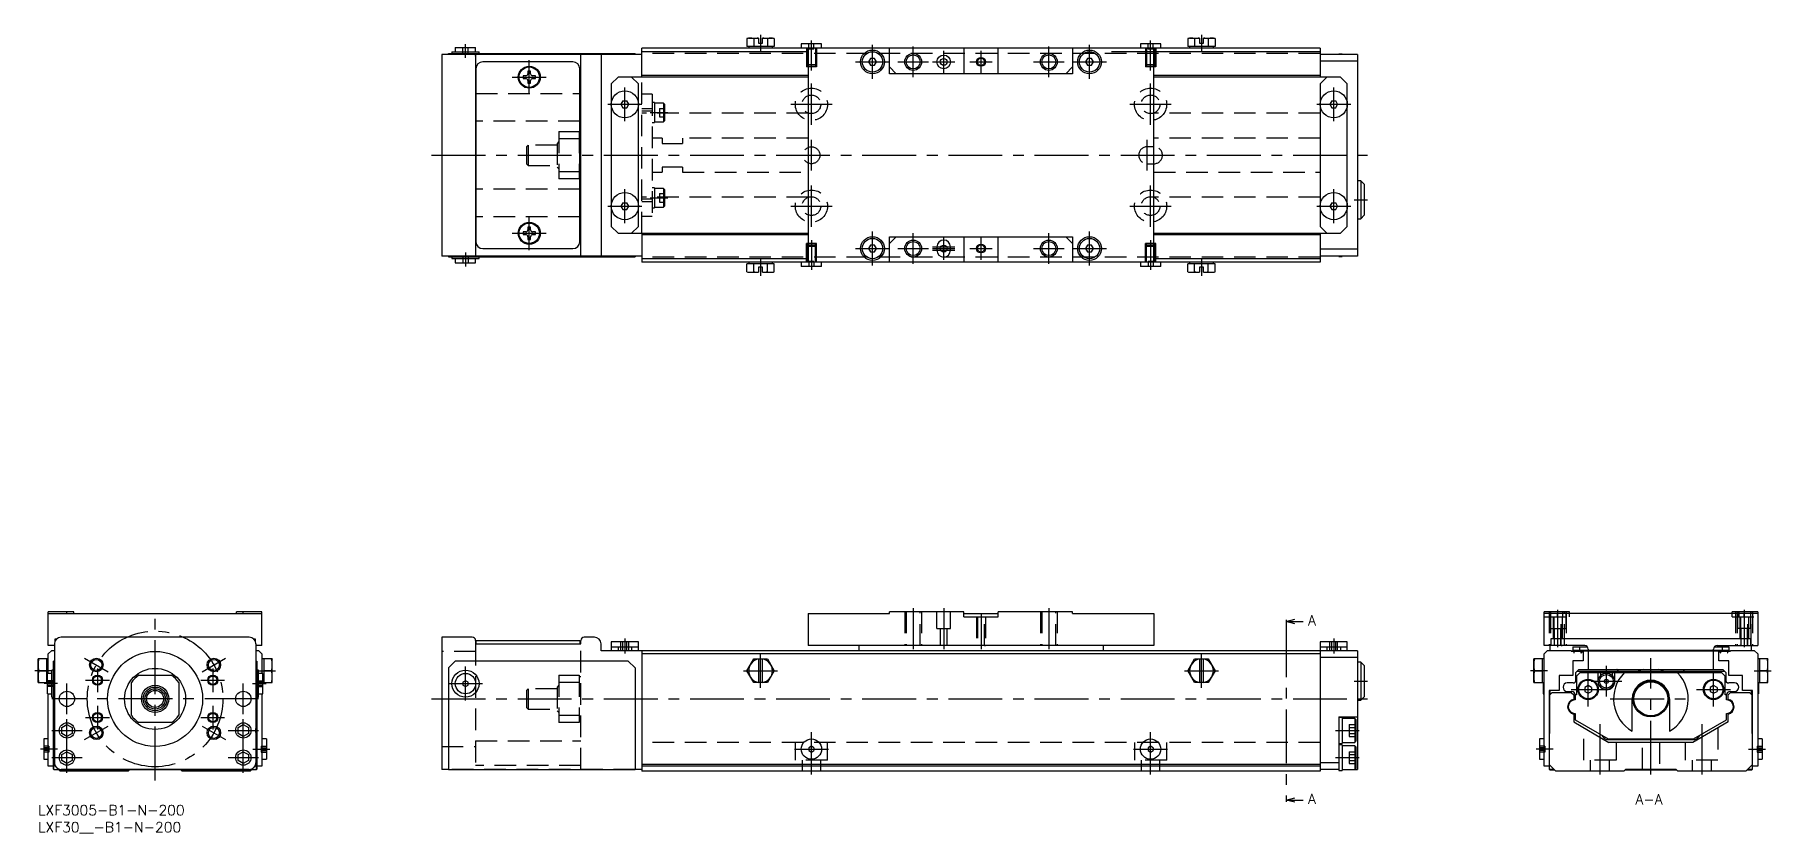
# Model space of a CAD drawing. Extents: x -1 to 511, y -8 to 227.
import ezdxf

# ---------------------------------------------------------------- set-up
doc = ezdxf.new("R2010")
doc.units = 0
doc.header["$LTSCALE"] = 0.5
doc.linetypes.add('CENTER', pattern=[50.8, 31.75, -6.35, 6.35, -6.35])
doc.linetypes.add('DASHED', pattern=[19.05, 12.7, -6.35])
for name, color, linetype in [('MSM_CENTER', 1, 'CENTER'), ('MSM_CONTINUOUS', 7, 'CONTINUOUS'), ('MSM_DASHED', 4, 'DASHED'), ('MSM_NARROW', 5, 'CONTINUOUS'), ('MSM_PART_NUMBER', 7, 'CONTINUOUS')]:
    doc.layers.add(name, color=color, linetype=linetype)
doc.styles.get("Standard").update_dxf_attribs({"font": 'txt.shx', "height": 1, "bigfont": 'bigfont.shx'})

# ---------------------------------------------------------------- blocks, each defined once
blk = doc.blocks.new('*U112')
at = {"layer": 'MSM_PART_NUMBER'}
blk.add_text('LXF3005-B1-N-200', height=3, dxfattribs=at).set_placement((0, -3))
blk = doc.blocks.new('*U113')
at = {"layer": 'MSM_PART_NUMBER'}
blk.add_text('LXF30__-B1-N-200', height=3, dxfattribs=at).set_placement((0, -8))

msp = doc.modelspace()

# ---------------------------------------------------------------- linework, layer by layer
at = {"layer": 'MSM_CENTER'}
for p, q in [((213, 227), (213, 222)), ((228, 216.5), (228, 225.31)), ((328, 216.5), (328, 225.31)), ((343, 227), (343, 222)), ((126, 220.2), (126, 224.25)), ((246, 214), (246, 224)), ((258, 214.5), (258, 223.5)), ((267, 215.7), (267, 222.3)), ((278, 215.7), (278, 222.3)), ((298, 214.5), (298, 223.5)), ((310, 214), (310, 224)), ((144.8, 209.5), (144.8, 219.5)), ((241, 219), (251, 219)), ((253.5, 219), (262.5, 219)), ((263.7, 219), (270.3, 219)), ((274.7, 219), (281.3, 219)), ((293.5, 219), (302.5, 219)), ((305, 219), (315, 219)), ((139.8, 214.5), (149.8, 214.5)), ((173, 201.5), (173, 211.5)), ((228, 200.41), (228, 212.59)), ((328, 200.41), (328, 212.59)), ((382, 201.5), (382, 211.5)), ((168, 206.5), (178, 206.5)), ((221.91, 206.5), (234.09, 206.5)), ((321.91, 206.5), (334.09, 206.5)), ((377, 206.5), (387, 206.5)), ((180.5, 204.06), (185.7, 204.06)), ((228, 187), (228, 196)), ((327, 187), (327, 196)), ((329, 187), (329, 196)), ((116, 191.5), (392, 191.5)), ((173, 171.5), (173, 181.5)), ((228, 170.41), (228, 182.59)), ((328, 170.41), (328, 182.59)), ((382, 171.5), (382, 181.5)), ((168, 176.5), (178, 176.5)), ((180.5, 178.94), (185.7, 178.94)), ((221.91, 176.5), (234.09, 176.5)), ((321.91, 176.5), (334.09, 176.5)), ((377, 176.5), (387, 176.5)), ((388, 178.4), (392, 178.4)), ((144.8, 163.5), (144.8, 173.5)), ((246, 159), (246, 169)), ((310, 159), (310, 169)), ((139.8, 168.5), (149.8, 168.5)), ((228, 166.5), (228, 157.69)), ((241, 164), (251, 164)), ((253.5, 164), (262.5, 164)), ((258, 159.5), (258, 168.5)), ((263.7, 164.5), (270.3, 164.5)), ((263.7, 164), (270.3, 164)), ((267, 160.7), (267, 167.3)), ((274.7, 164), (281.3, 164)), ((278, 160.7), (278, 167.3)), ((293.5, 164), (302.5, 164)), ((298, 159.5), (298, 168.5)), ((305, 164), (315, 164)), ((328, 166.5), (328, 157.69)), ((126, 162.8), (126, 158.75)), ((213, 161), (213, 156.01)), ((263.7, 163.5), (270.3, 163.5)), ((343, 161), (343, 156.01)), ((258, 58), (258, 46)), ((267, 58), (267, 46)), ((278, 56.5), (278, 46)), ((298, 58), (298, 46)), ((448, 57.5), (448, 46.5)), ((503, 57.5), (503, 46.5)), ((34.5, 7.3), (34.5, 55.3)), ((368, 53.6), (368, 2)), ((173, 49.1), (173, 44.7)), ((382, 49.1), (382, 44.7)), ((13.72, 43.3), (20.64, 39.3)), ((48.36, 39.3), (55.28, 43.3)), ((213, 34.6), (213, 44.6)), ((343, 34.6), (343, 44.6)), ((462.4, 32), (462.4, 41)), ((475.5, 9), (475.5, 43.3)), ((4, 39.6), (-1, 39.6)), ((14, 36.8), (21, 36.8)), ((17.5, 40.3), (17.5, 33.3)), ((48, 36.8), (55, 36.8)), ((51.5, 40.3), (51.5, 33.3)), ((65, 39.6), (70, 39.6)), ((126, 30.8), (126, 40.8)), ((208, 39.6), (218, 39.6)), ((338, 39.6), (348, 39.6)), ((388, 36.5), (392, 36.5)), ((445, 39.6), (440, 39.6)), ((457, 29.1), (457, 39.1)), ((457.9, 36.5), (466.9, 36.5)), ((494, 29.1), (494, 39.1)), ((506, 39.6), (511, 39.6)), ((5.75, 35.8), (1.75, 35.8)), ((65, 31.3), (4, 31.3)), ((8.5, 26.8), (8.5, 35.8)), ((60.5, 26.8), (60.5, 35.8)), ((63.25, 35.8), (67.25, 35.8)), ((116, 31.3), (392, 31.3)), ((121, 35.8), (131, 35.8)), ((452, 34.1), (462, 34.1)), ((463.5, 31.3), (487.5, 31.3)), ((489, 34.1), (499, 34.1)), ((8.5, 9.5), (8.5, 26.5)), ((14, 25.8), (21, 25.8)), ((17.5, 29.3), (17.5, 22.3)), ((48, 25.8), (55, 25.8)), ((51.5, 29.3), (51.5, 22.3)), ((60.5, 9.5), (60.5, 26.5)), ((4, 22), (13, 22)), ((13.72, 19.3), (20.64, 23.3)), ((48.36, 23.3), (55.28, 19.3)), ((56, 22), (65, 22)), ((228, 9), (228, 21.5)), ((328, 9), (328, 21.5)), ((382.5, 22), (389.5, 22)), ((460.5, 23.86), (460.5, 9)), ((490.5, 23.86), (490.5, 9)), ((5.7, 16.5), (0.7, 16.5)), ((63.3, 16.5), (68.3, 16.5)), ((223, 16.5), (233, 16.5)), ((323, 16.5), (333, 16.5)), ((446.7, 16.5), (441.7, 16.5)), ((504.3, 16.5), (509.3, 16.5)), ((4, 14), (13, 14)), ((56, 14), (65, 14)), ((382.5, 14), (389.5, 14))]:
    msp.add_line(p, q, dxfattribs=at)
msp.add_circle((34.5, 31.3), 20, dxfattribs=at)
at = {"layer": 'MSM_CONTINUOUS'}
for p, q in [((209.5, 226), (208.96, 225.85)), ((208.96, 225.85), (208.96, 223.5)), ((209.5, 226), (212.4, 226)), ((210.98, 225.85), (210.98, 223.5)), ((212.4, 226), (212.4, 224.5)), ((213.6, 224.5), (213.6, 226)), ((213.6, 226), (216.5, 226)), ((215.02, 225.85), (215.02, 223.5)), ((217.04, 225.85), (216.5, 226)), ((217.04, 225.85), (217.04, 223.5)), ((339.5, 226), (338.96, 225.85)), ((338.96, 225.85), (338.96, 223.5)), ((339.5, 226), (342.4, 226)), ((340.98, 225.85), (340.98, 223.5)), ((342.4, 226), (342.4, 224.5)), ((343.6, 224.5), (343.6, 226)), ((343.6, 226), (346.5, 226)), ((345.02, 225.85), (345.02, 223.5)), ((347.04, 225.85), (346.5, 226)), ((347.04, 225.85), (347.04, 223.5)), ((178, 221.2), (119, 221.2)), ((119, 221.2), (119, 161.8)), ((121, 221.2), (121, 221.45)), ((121, 221.45), (176, 221.45)), ((121, 221.35), (176, 221.35)), ((122, 221.95), (130, 221.95)), ((122, 221.95), (122, 221.45)), ((123, 223.25), (129, 223.25)), ((123, 223.25), (123, 221.95)), ((123, 221.35), (123, 221.45)), ((124.4, 221.35), (124.4, 221.2)), ((127.6, 221.2), (127.6, 221.35)), ((129, 221.95), (129, 223.25)), ((129, 221.2), (129, 161.8)), ((130, 221.45), (130, 221.95)), ((160, 161.8), (160, 221.2)), ((166, 221.25), (166, 161.75)), ((174, 221.35), (174, 221.45)), ((176, 221.2), (176, 221.45)), ((378, 223), (178, 223)), ((178, 214.5), (178, 223)), ((227, 222), (178, 222)), ((217.04, 223.5), (208.96, 223.5)), ((209.5, 223.5), (209.5, 223)), ((212.4, 224.5), (213.6, 224.5)), ((216.5, 223), (216.5, 223.5)), ((225, 224.3), (225, 223)), ((231, 224.3), (225, 224.3)), ((227, 223), (227, 160)), ((231, 223), (231, 224.3)), ((251, 215.5), (251, 223)), ((272.9, 223), (272.9, 215.5)), ((283.1, 215.5), (283.1, 223)), ((305, 223), (305, 215.5)), ((378, 222), (316.5, 222)), ((325, 224.3), (325, 223)), ((331, 224.3), (325, 224.3)), ((329, 160), (329, 223)), ((331, 223), (331, 224.3)), ((347.04, 223.5), (338.96, 223.5)), ((339.5, 223.5), (339.5, 223)), ((342.4, 224.5), (343.6, 224.5)), ((346.5, 223), (346.5, 223.5)), ((378, 223), (378, 214.5)), ((389, 221.2), (378, 221.2)), ((384.5, 221.3), (383.5, 221.3)), ((383.5, 221.3), (383.5, 221.2)), ((384.5, 221.3), (384.5, 221.2)), ((389, 221.2), (389, 161.8)), ((129.1, 217), (129.1, 166)), ((157.7, 219), (131.1, 219)), ((144.4, 216.3), (144.4, 215.5)), ((145.2, 216.3), (144.4, 216.3)), ((145.2, 215.5), (145.2, 216.3)), ((159.7, 166), (159.7, 217)), ((245.42, 220), (244.85, 219)), ((244.85, 219), (245.42, 218)), ((246.58, 220), (245.42, 220)), ((245.42, 218), (246.58, 218)), ((247.15, 219), (246.58, 220)), ((246.58, 218), (247.15, 219)), ((253, 215.5), (251, 217.5)), ((305, 215.5), (251, 215.5)), ((305, 217.5), (303, 215.5)), ((309.42, 220), (308.85, 219)), ((308.85, 219), (309.42, 218)), ((310.58, 220), (309.42, 220)), ((309.42, 218), (310.58, 218)), ((311.15, 219), (310.58, 220)), ((310.58, 218), (311.15, 219)), ((389, 219.2), (378, 219.2)), ((143, 214.9), (143, 214.1)), ((143.8, 214.9), (143, 214.9)), ((143, 214.1), (143.8, 214.1)), ((144.4, 213.5), (144.4, 212.7)), ((144.4, 212.7), (145.2, 212.7)), ((145.2, 212.7), (145.2, 213.5)), ((146.6, 214.9), (145.8, 214.9)), ((145.8, 214.1), (146.6, 214.1)), ((146.6, 214.1), (146.6, 214.9)), ((171, 214.5), (169, 212.5)), ((169, 212.5), (169, 170.5)), ((227, 214.5), (171, 214.5)), ((177, 212.5), (175, 214.5)), ((177, 170.5), (177, 212.5)), ((227, 215), (178, 215)), ((378, 215), (329, 215)), ((384, 214.5), (329, 214.5)), ((380, 214.5), (378, 212.5)), ((378, 212.5), (378, 170.5)), ((386, 212.5), (384, 214.5)), ((386, 170.5), (386, 212.5)), ((129, 209.7), (129.1, 209.7)), ((129, 209.7), (129.1, 209.7)), ((159.7, 209.7), (160, 209.7)), ((159.7, 209.7), (160, 209.7)), ((172.42, 207.5), (171.85, 206.5)), ((171.85, 206.5), (172.42, 205.5)), ((172.42, 207.5), (173.58, 207.5)), ((172.42, 205.5), (173.58, 205.5)), ((174.15, 206.5), (173.58, 207.5)), ((173.58, 205.5), (174.15, 206.5)), ((381.42, 207.5), (380.85, 206.5)), ((380.85, 206.5), (381.42, 205.5)), ((381.42, 207.5), (382.58, 207.5)), ((381.42, 205.5), (382.58, 205.5)), ((383.15, 206.5), (382.58, 207.5)), ((382.58, 205.5), (383.15, 206.5)), ((129.1, 201.5), (129, 201.5)), ((160, 201.5), (159.7, 201.5)), ((160, 198), (159.7, 198)), ((159.7, 185), (160, 185)), ((129.1, 181.5), (129, 181.5)), ((160, 181.5), (159.7, 181.5)), ((390, 184), (389, 184)), ((390, 184), (390, 172.8)), ((391, 183), (390, 184)), ((391, 183), (391, 173.8)), ((172.42, 177.5), (171.85, 176.5)), ((171.85, 176.5), (172.42, 175.5)), ((172.42, 177.5), (173.58, 177.5)), ((172.42, 175.5), (173.58, 175.5)), ((174.15, 176.5), (173.58, 177.5)), ((173.58, 175.5), (174.15, 176.5)), ((381.42, 177.5), (380.85, 176.5)), ((380.85, 176.5), (381.42, 175.5)), ((381.42, 177.5), (382.58, 177.5)), ((381.42, 175.5), (382.58, 175.5)), ((383.15, 176.5), (382.58, 177.5)), ((382.58, 175.5), (383.15, 176.5)), ((129.1, 173.3), (129, 173.3)), ((129.1, 173.3), (129, 173.3)), ((144.4, 170.3), (144.4, 169.5)), ((145.2, 170.3), (144.4, 170.3)), ((145.2, 169.5), (145.2, 170.3)), ((160, 173.3), (159.7, 173.3)), ((160, 173.3), (159.7, 173.3)), ((169, 170.5), (171, 168.5)), ((175, 168.5), (177, 170.5)), ((378, 170.5), (380, 168.5)), ((384, 168.5), (386, 170.5)), ((389, 172.8), (390, 172.8)), ((390, 172.8), (391, 173.8)), ((131.1, 164), (157.7, 164)), ((143, 168.9), (143, 168.1)), ((143.8, 168.9), (143, 168.9)), ((143, 168.1), (143.8, 168.1)), ((144.4, 167.5), (144.4, 166.7)), ((144.4, 166.7), (145.2, 166.7)), ((145.2, 166.7), (145.2, 167.5)), ((146.6, 168.9), (145.8, 168.9)), ((145.8, 168.1), (146.6, 168.1)), ((146.6, 168.1), (146.6, 168.9)), ((171, 168.5), (227, 168.5)), ((178, 168.5), (178, 160)), ((227, 168), (178, 168)), ((245.42, 165), (244.85, 164)), ((244.85, 164), (245.42, 163)), ((246.58, 165), (245.42, 165)), ((247.15, 164), (246.58, 165)), ((246.58, 163), (247.15, 164)), ((251, 165.5), (253, 167.5)), ((251, 167.5), (305, 167.5)), ((251, 160), (251, 167.5)), ((265, 164.5), (265, 163.5)), ((269, 163.5), (269, 164.5)), ((272.9, 167.5), (272.9, 160)), ((283.1, 160), (283.1, 167.5)), ((303, 167.5), (305, 165.5)), ((305, 167.5), (305, 160)), ((309.42, 165), (308.85, 164)), ((308.85, 164), (309.42, 163)), ((310.58, 165), (309.42, 165)), ((311.15, 164), (310.58, 165)), ((310.58, 163), (311.15, 164)), ((329, 168.5), (384, 168.5)), ((378, 168), (329, 168)), ((378, 168.5), (378, 160)), ((178, 161.8), (119, 161.8)), ((121, 161.8), (121, 161.55)), ((121, 161.65), (176, 161.65)), ((121, 161.55), (176, 161.55)), ((122, 161.55), (122, 161.05)), ((122, 161.05), (130, 161.05)), ((123, 161.65), (123, 161.55)), ((123, 161.05), (123, 159.75)), ((123, 159.75), (129, 159.75)), ((124.4, 161.8), (124.4, 161.65)), ((127.6, 161.65), (127.6, 161.8)), ((129, 159.75), (129, 161.05)), ((130, 161.05), (130, 161.55)), ((174, 161.65), (174, 161.55)), ((176, 161.8), (176, 161.55)), ((227, 161), (178, 161)), ((378, 160), (178, 160)), ((217.04, 159.5), (208.96, 159.5)), ((208.96, 157.15), (208.96, 159.5)), ((209.5, 160), (209.5, 159.5)), ((210.98, 157.15), (210.98, 159.5)), ((215.02, 157.15), (215.02, 159.5)), ((216.5, 159.5), (216.5, 160)), ((217.04, 157.15), (217.04, 159.5)), ((225, 160), (225, 158.7)), ((231, 158.7), (231, 160)), ((245.42, 163), (246.58, 163)), ((309.42, 163), (310.58, 163)), ((325, 160), (325, 158.7)), ((378, 161), (329, 161)), ((331, 158.7), (331, 160)), ((347.04, 159.5), (338.96, 159.5)), ((338.96, 157.15), (338.96, 159.5)), ((339.5, 160), (339.5, 159.5)), ((340.98, 157.15), (340.98, 159.5)), ((345.02, 157.15), (345.02, 159.5)), ((346.5, 159.5), (346.5, 160)), ((347.04, 157.15), (347.04, 159.5)), ((389, 163.8), (378, 163.8)), ((389, 161.8), (378, 161.8)), ((383.5, 161.8), (383.5, 161.7)), ((383.5, 161.7), (384.5, 161.7)), ((384.5, 161.8), (384.5, 161.7)), ((208.96, 157.15), (209.5, 157)), ((209.5, 157), (212.4, 157)), ((212.4, 158.5), (212.4, 157)), ((213.6, 158.5), (212.4, 158.5)), ((213.6, 157), (213.6, 158.5)), ((213.6, 157), (216.5, 157)), ((216.5, 157), (217.04, 157.15)), ((231, 158.7), (225, 158.7)), ((331, 158.7), (325, 158.7)), ((338.96, 157.15), (339.5, 157)), ((339.5, 157), (342.4, 157)), ((342.4, 158.5), (342.4, 157)), ((343.6, 158.5), (342.4, 158.5)), ((343.6, 157), (343.6, 158.5)), ((343.6, 157), (346.5, 157)), ((346.5, 157), (347.04, 157.15)), ((3, 47), (3, 57)), ((10.5, 57), (3, 57)), ((3, 56.5), (66, 56.5)), ((8.5, 56.5), (8.5, 57)), ((10.5, 56.5), (10.5, 57)), ((66, 57), (58.5, 57)), ((58.5, 56.5), (58.5, 57)), ((60.5, 56.5), (60.5, 57)), ((66, 47), (66, 57)), ((227, 56.5), (227, 47)), ((227, 56.5), (251, 56.5)), ((251, 56.5), (251, 57)), ((272.9, 57), (251, 57)), ((272.9, 55.5), (272.9, 57)), ((272.9, 56.5), (283.1, 56.5)), ((305, 57), (283.1, 57)), ((283.1, 55.5), (283.1, 57)), ((305, 56.5), (305, 57)), ((305, 56.5), (329, 56.5)), ((329, 56.5), (329, 47)), ((451.5, 57), (444, 57)), ((444, 47), (444, 57)), ((507, 56.5), (444, 56.5)), ((449.5, 56.5), (449.5, 57)), ((451.5, 56.5), (451.5, 57)), ((507, 57), (499.5, 57)), ((499.5, 56.5), (499.5, 57)), ((501.5, 56.5), (501.5, 57)), ((507, 57), (507, 47)), ((272.9, 55.5), (283.1, 55.5)), ((368, 54.1), (370.5, 54.77)), ((368, 54.6), (368, 53.6)), ((368, 54.1), (373, 54.1)), ((370.5, 53.43), (368, 54.1)), ((4.8, 47), (3, 47)), ((4.8, 47.5), (4.8, 12.5)), ((5, 49), (5.48, 49)), ((5, 48.37), (5, 49)), ((62.2, 49.5), (6.8, 49.5)), ((63.52, 49), (64, 49)), ((64, 49), (64, 48.37)), ((64.2, 47.5), (64.2, 12.5)), ((66, 47), (64.2, 47)), ((128, 49.5), (119, 49.5)), ((119, 49.5), (119, 10.5)), ((129, 48.5), (129, 47.5)), ((129, 47.5), (160, 47.5)), ((129.1, 48.5), (129.1, 47.5)), ((129.1, 48.5), (159.7, 48.5)), ((159.7, 48.5), (159.7, 47.5)), ((160, 47.5), (160, 48.5)), ((164, 49.5), (161, 49.5)), ((166, 45.5), (166, 47.5)), ((169, 48.1), (169, 45.5)), ((177, 48.1), (169, 48.1)), ((169, 46.6), (177, 46.6)), ((171, 46.6), (171, 45.5)), ((175, 46.6), (175, 45.6)), ((177, 45.6), (177, 48.1)), ((329, 47), (227, 47)), ((242, 47), (242, 45.6)), ((314, 47), (314, 45.6)), ((386, 48.1), (378, 48.1)), ((378, 48.1), (378, 10)), ((378, 46.6), (386, 46.6)), ((380, 46.6), (380, 45.6)), ((384, 46.6), (384, 45.5)), ((386, 45.5), (386, 48.1)), ((456, 47), (444, 47)), ((445.8, 45.6), (445.8, 47)), ((505, 49), (446, 49)), ((446, 49), (446, 47)), ((452.5, 46.6), (456.8, 46.6)), ((452.5, 46.6), (452.5, 45.5)), ((454.5, 46.6), (454.5, 45.6)), ((456.5, 46.87), (456.5, 46.6)), ((494.2, 46.6), (498.5, 46.6)), ((494.5, 46.6), (494.5, 46.87)), ((495, 47), (507, 47)), ((496.5, 46.6), (496.5, 45.6)), ((498.5, 46.6), (498.5, 45.5)), ((505, 47), (505, 49)), ((505.2, 45.6), (505.2, 47)), ((0, 43.05), (0.01, 43.1)), ((0, 36.15), (0, 43.05)), ((3, 43.1), (0.01, 43.1)), ((2.5, 43.1), (2.5, 36.1)), ((3, 44.6), (4, 45.6)), ((3, 38.8), (3, 44.6)), ((4, 45.6), (4.8, 45.6)), ((4.55, 10.6), (4.55, 42.45)), ((4.65, 42.45), (4.55, 42.45)), ((4.65, 10.6), (4.65, 42.45)), ((64.2, 45.6), (65, 45.6)), ((64.35, 10.6), (64.35, 42.45)), ((64.35, 42.45), (64.45, 42.45)), ((64.45, 42.45), (64.45, 10.6)), ((65, 45.6), (66, 44.6)), ((66, 44.6), (66, 38.8)), ((68.99, 43.1), (66, 43.1)), ((66.5, 43.1), (66.5, 36.1)), ((68.99, 43.1), (69, 43.05)), ((69, 36.15), (69, 43.05)), ((121, 40.45), (123, 42.45)), ((174, 42.45), (123, 42.45)), ((178, 45.5), (166, 45.5)), ((169, 45.6), (386, 45.6)), ((174, 42.45), (176, 40.45)), ((178, 45.6), (178, 10)), ((378, 44.6), (178, 44.6)), ((208.96, 39.6), (210.98, 43.1)), ((210.98, 43.1), (215.02, 43.1)), ((212.4, 43.1), (212.4, 36.1)), ((213.6, 36.1), (213.6, 43.1)), ((215.02, 43.1), (217.04, 39.6)), ((338.96, 39.6), (340.98, 43.1)), ((340.98, 43.1), (345.02, 43.1)), ((342.4, 43.1), (342.4, 36.1)), ((343.6, 36.1), (343.6, 43.1)), ((345.02, 43.1), (347.04, 39.6)), ((389, 45.5), (378, 45.5)), ((389, 43.5), (378, 43.5)), ((389, 45.5), (389, 10.5)), ((390, 42.1), (389, 42.1)), ((391, 41.1), (390, 42.1)), ((390, 42.1), (390, 30.9)), ((391, 41.1), (391, 31.9)), ((441, 43.05), (441.01, 43.1)), ((441, 36.15), (441, 43.05)), ((444, 43.1), (441.01, 43.1)), ((443.5, 43.1), (443.5, 36.1)), ((444, 44.6), (445, 45.6)), ((444, 11.5), (444, 44.6)), ((445, 45.6), (452, 45.6)), ((452, 45.6), (452, 45.4)), ((452, 45.5), (499, 45.5)), ((452, 45.4), (452.8, 45.4)), ((498.5, 45.6), (452.5, 45.6)), ((452.5, 42.5), (452.5, 38.2)), ((455.5, 42.5), (452.5, 42.5)), ((452.8, 45.4), (452.8, 44.85)), ((452.8, 44.85), (452.9, 44.85)), ((452.9, 44.85), (452.9, 45.35)), ((452.9, 45.35), (454.9, 45.35)), ((454.9, 45.35), (454.9, 44.85)), ((454.9, 44.85), (455, 44.85)), ((455, 45.2), (455.5, 45.2)), ((455, 44.85), (455, 45.2)), ((455.5, 45.2), (455.5, 42.5)), ((457, 46), (457, 45.6)), ((457, 45.5), (457, 40)), ((494, 45.6), (494, 46)), ((494, 40), (494, 45.5)), ((495.5, 45.2), (496, 45.2)), ((495.5, 42.5), (495.5, 45.2)), ((498.5, 42.5), (495.5, 42.5)), ((496, 45.2), (496, 44.85)), ((496, 44.85), (496.1, 44.85)), ((496.1, 45.35), (498.1, 45.35)), ((496.1, 44.85), (496.1, 45.35)), ((498.1, 45.35), (498.1, 44.85)), ((498.1, 44.85), (498.2, 44.85)), ((498.2, 45.4), (499, 45.4)), ((498.2, 44.85), (498.2, 45.4)), ((498.5, 38.2), (498.5, 42.5)), ((499, 45.6), (506, 45.6)), ((499, 45.4), (499, 45.6)), ((506, 45.6), (507, 44.6)), ((507, 44.6), (507, 11.5)), ((509.99, 43.1), (507, 43.1)), ((507.5, 43.1), (507.5, 36.1)), ((509.99, 43.1), (510, 43.05)), ((510, 36.15), (510, 43.05)), ((0.01, 36.1), (0, 36.15)), ((0.01, 36.1), (2.75, 36.1)), ((0.15, 39.6), (2.5, 39.6)), ((4.05, 38.8), (2.75, 38.8)), ((2.75, 32.8), (2.75, 38.8)), ((4.55, 39.8), (4.05, 39.8)), ((4.05, 31.8), (4.05, 39.8)), ((4.65, 40.45), (4.55, 40.45)), ((4.8, 37.4), (4.65, 37.4)), ((27.5, 26.48), (27.5, 36.12)), ((29.68, 38.3), (39.32, 38.3)), ((41.5, 36.12), (41.5, 26.48)), ((64.35, 37.4), (64.2, 37.4)), ((64.35, 40.45), (64.45, 40.45)), ((64.95, 39.8), (64.45, 39.8)), ((64.95, 31.8), (64.95, 39.8)), ((66.25, 38.8), (64.95, 38.8)), ((66.25, 32.8), (66.25, 38.8)), ((66.25, 36.1), (68.99, 36.1)), ((68.85, 39.6), (66.5, 39.6)), ((69, 36.15), (68.99, 36.1)), ((121, 40.45), (121, 10.4)), ((126, 36.67), (125.25, 36.23)), ((125.25, 36.23), (125.25, 35.37)), ((126.75, 36.23), (126, 36.67)), ((126.75, 35.37), (126.75, 36.23)), ((176, 40.45), (176, 10.4)), ((210.98, 36.1), (208.96, 39.6)), ((215.02, 36.1), (210.98, 36.1)), ((217.04, 39.6), (215.02, 36.1)), ((340.98, 36.1), (338.96, 39.6)), ((345.02, 36.1), (340.98, 36.1)), ((347.04, 39.6), (345.02, 36.1)), ((441.01, 36.1), (441, 36.15)), ((441.01, 36.1), (444, 36.1)), ((441.15, 39.6), (443.5, 39.6)), ((443.75, 36.1), (443.75, 32.8)), ((448.5, 38.2), (448.5, 33.8)), ((452.5, 38.2), (448.5, 38.2)), ((452.55, 36), (450.85, 36)), ((454.25, 40), (453.25, 39)), ((453.25, 39), (453.25, 36.29)), ((454.55, 39), (453.55, 38)), ((453.55, 38), (453.55, 32.5)), ((453.75, 39.5), (497.25, 39.5)), ((454.25, 40), (496.75, 40)), ((496.45, 39), (454.55, 39)), ((459.9, 39), (459.9, 36.5)), ((460.7, 38.19), (460.7, 39)), ((464.1, 39), (464.1, 38.19)), ((464.9, 36.5), (464.9, 39)), ((466, 39.5), (465.5, 40)), ((485.5, 40), (485, 39.5)), ((497.45, 38), (496.45, 39)), ((497.75, 39), (496.75, 40)), ((497.45, 32.5), (497.45, 38)), ((497.75, 36.29), (497.75, 39)), ((500.15, 36), (498.45, 36)), ((502.5, 38.2), (498.5, 38.2)), ((502.5, 33.8), (502.5, 38.2)), ((507, 36.1), (509.99, 36.1)), ((507.25, 36.1), (507.25, 32.8)), ((509.85, 39.6), (507.5, 39.6)), ((510, 36.15), (509.99, 36.1)), ((2.75, 32.8), (4.05, 32.8)), ((3, 11.5), (3, 32.8)), ((4.05, 31.8), (4.55, 31.8)), ((4.5, 31.8), (4.5, 11.5)), ((4.65, 34.2), (4.8, 34.2)), ((4.8, 33.8), (4.65, 33.8)), ((4.7, 32.5), (4.8, 32.6)), ((4.7, 21.2), (4.7, 32.5)), ((64.2, 34.2), (64.35, 34.2)), ((64.35, 33.8), (64.2, 33.8)), ((64.2, 32.6), (64.3, 32.5)), ((64.3, 32.5), (64.3, 21.2)), ((64.45, 31.8), (64.95, 31.8)), ((64.5, 11.5), (64.5, 31.8)), ((64.95, 32.8), (66.25, 32.8)), ((66, 32.8), (66, 11.5)), ((125.25, 35.37), (126, 34.93)), ((126, 34.93), (126.75, 35.37)), ((389, 30.9), (390, 30.9)), ((390, 30.9), (391, 31.9)), ((443.75, 32.8), (444, 32.8)), ((445.5, 33.8), (445.5, 11.5)), ((448.5, 33.8), (445.5, 33.8)), ((445.5, 31.8), (445.55, 31.8)), ((445.55, 33.8), (445.55, 21.05)), ((445.65, 21.15), (445.65, 33.8)), ((445.7, 32.5), (446.4, 33.2)), ((445.7, 21.2), (445.7, 32.5)), ((445.8, 32.6), (445.8, 33.8)), ((446.4, 33.2), (452.05, 33.2)), ((450.85, 33.5), (452.16, 33.5)), ((452.05, 33.2), (452.75, 32.5)), ((452.75, 32.5), (452.75, 31.16)), ((453.55, 32.5), (453.16, 32.5)), ((453.16, 32.5), (453.16, 31)), ((457, 35.25), (456, 34.68)), ((456, 34.68), (456, 33.52)), ((456, 33.52), (457, 32.95)), ((458, 34.68), (457, 35.25)), ((457, 32.95), (458, 33.52)), ((458, 34.68), (458, 33.52)), ((470, 21.77), (470, 31.3)), ((481, 31.3), (481, 21.77)), ((494, 35.25), (493, 34.68)), ((493, 34.68), (493, 33.52)), ((493, 33.52), (494, 32.95)), ((495, 34.68), (494, 35.25)), ((494, 32.95), (495, 33.52)), ((495, 34.68), (495, 33.52)), ((497.84, 32.5), (497.45, 32.5)), ((497.84, 31), (497.84, 32.5)), ((498.25, 32.5), (498.95, 33.2)), ((498.25, 31.16), (498.25, 32.5)), ((498.84, 33.5), (500.15, 33.5)), ((498.95, 33.2), (504.6, 33.2)), ((505.5, 33.8), (502.5, 33.8)), ((504.6, 33.2), (505.3, 32.5)), ((505.2, 32.6), (505.2, 33.8)), ((505.3, 32.5), (505.3, 21.2)), ((505.35, 33.8), (505.35, 21.15)), ((505.45, 21.05), (505.45, 33.8)), ((505.45, 31.8), (505.5, 31.8)), ((505.5, 11.5), (505.5, 33.8)), ((507, 32.8), (507.25, 32.8)), ((383.5, 26), (389, 26)), ((383.5, 26), (383.5, 10.2)), ((384.5, 25.8), (383.5, 25.8)), ((384.5, 25.8), (384.5, 18.2)), ((452.75, 26.84), (452.75, 24.5)), ((453.16, 27), (453.16, 25.16)), ((497.84, 25.16), (497.84, 27)), ((498.25, 24.5), (498.25, 26.84)), ((4.5, 21), (4.55, 21.05)), ((4.65, 21.15), (4.7, 21.2)), ((7, 22.87), (8.5, 23.73)), ((7, 21.13), (7, 22.87)), ((8.5, 20.27), (7, 21.13)), ((8.5, 23.73), (10, 22.87)), ((10, 21.13), (8.5, 20.27)), ((10, 22.87), (10, 21.13)), ((39.32, 24.3), (29.68, 24.3)), ((59, 22.87), (60.5, 23.73)), ((59, 21.13), (59, 22.87)), ((60.5, 20.27), (59, 21.13)), ((60.5, 23.73), (62, 22.87)), ((62, 21.13), (60.5, 20.27)), ((62, 22.87), (62, 21.13)), ((64.3, 21.2), (64.35, 21.15)), ((64.45, 21.05), (64.5, 21)), ((388.19, 25.5), (384.5, 25.5)), ((388.5, 25.19), (388.19, 25.5)), ((388.19, 25.5), (388.19, 18.5)), ((388.5, 25.19), (388.5, 18.81)), ((445.5, 21), (445.7, 21.2)), ((452.75, 24.5), (463.14, 18.5)), ((453.16, 25.16), (462.96, 19.5)), ((498.25, 24.5), (487.86, 18.5)), ((488.03, 19.5), (497.84, 25.16)), ((505.3, 21.2), (505.5, 21)), ((3, 19.5), (1.7, 19.5)), ((1.7, 19.5), (1.7, 13.5)), ((7, 14.87), (8.5, 15.73)), ((8.5, 15.73), (10, 14.87)), ((59, 14.87), (60.5, 15.73)), ((60.5, 15.73), (62, 14.87)), ((67.3, 19.5), (66, 19.5)), ((67.3, 19.5), (67.3, 13.5)), ((228, 17.37), (227.25, 16.93)), ((227.25, 16.93), (227.25, 16.07)), ((227.25, 16.07), (228, 15.63)), ((228.75, 16.93), (228, 17.37)), ((228, 15.63), (228.75, 16.07)), ((228.75, 16.93), (228.75, 16.07)), ((328, 17.37), (327.25, 16.93)), ((327.25, 16.93), (327.25, 16.07)), ((327.25, 16.07), (328, 15.63)), ((328.75, 16.93), (328, 17.37)), ((328, 15.63), (328.75, 16.07)), ((328.75, 16.93), (328.75, 16.07)), ((383.5, 18.2), (384.5, 18.2)), ((384.5, 17.8), (383.5, 17.8)), ((384.5, 18.5), (388.19, 18.5)), ((384.5, 17.8), (384.5, 10.2)), ((388.19, 17.5), (384.5, 17.5)), ((388.19, 18.5), (388.5, 18.81)), ((388.5, 17.19), (388.19, 17.5)), ((388.19, 17.5), (388.19, 10.5)), ((388.5, 17.19), (388.5, 10.81)), ((444, 19.5), (442.7, 19.5)), ((442.7, 19.5), (442.7, 13.5)), ((461.78, 19.65), (462.54, 19.3)), ((462.54, 19.3), (488.46, 19.3)), ((462.96, 19.5), (488.03, 19.5)), ((487.86, 18.5), (463.14, 18.5)), ((488.46, 19.3), (489.22, 19.65)), ((508.3, 19.5), (507, 19.5)), ((508.3, 19.5), (508.3, 13.5)), ((1.7, 13.5), (3, 13.5)), ((4.5, 11.5), (3, 11.5)), ((4.55, 11.95), (4.5, 12)), ((5.2, 11.3), (4.65, 11.85)), ((4.75, 10.5), (64.25, 10.5)), ((64.25, 10.4), (4.75, 10.4)), ((6, 10.5), (5.6, 10.9)), ((6.5, 10), (6.1, 10.4)), ((62.2, 10.5), (6.8, 10.5)), ((7, 13.13), (7, 14.87)), ((8.5, 12.27), (7, 13.13)), ((10, 13.13), (8.5, 12.27)), ((10, 14.87), (10, 13.13)), ((26.9, 10.4), (26.5, 10)), ((42.5, 10), (42.1, 10.4)), ((59, 13.13), (59, 14.87)), ((60.5, 12.27), (59, 13.13)), ((62, 13.13), (60.5, 12.27)), ((62, 14.87), (62, 13.13)), ((62.9, 10.4), (62.5, 10)), ((63.4, 10.9), (63, 10.5)), ((64.35, 11.85), (63.8, 11.3)), ((64.5, 12), (64.45, 11.95)), ((66, 11.5), (64.5, 11.5)), ((66, 13.5), (67.3, 13.5)), ((121, 10.5), (119, 10.5)), ((176, 10.4), (121, 10.4)), ((178, 10.5), (176, 10.5)), ((378, 12), (178, 12)), ((378, 11.5), (178, 11.5)), ((383.5, 12.5), (378, 12.5)), ((383.5, 10.5), (378, 10.5)), ((384.5, 10.5), (389, 10.5)), ((388.19, 10.5), (388.5, 10.81)), ((442.7, 13.5), (444, 13.5)), ((445.5, 11.5), (444, 11.5)), ((447.5, 10), (445.5, 12)), ((445.55, 11.95), (445.55, 10.6)), ((445.65, 10.6), (445.65, 11.85)), ((447, 10.5), (445.75, 10.5)), ((445.75, 10.4), (447.1, 10.4)), ((468, 10.5), (467.5, 10)), ((467.9, 10.4), (483.1, 10.4)), ((483, 10.5), (468, 10.5)), ((483.5, 10), (483, 10.5)), ((505.5, 12), (503.5, 10)), ((503.9, 10.4), (505.25, 10.4)), ((505.25, 10.5), (504, 10.5)), ((505.35, 11.85), (505.35, 10.6)), ((505.45, 10.6), (505.45, 11.95)), ((507, 11.5), (505.5, 11.5)), ((507, 13.5), (508.3, 13.5)), ((26.5, 10), (6.5, 10)), ((62.5, 10), (42.5, 10)), ((378, 10), (178, 10)), ((383.5, 10.2), (384.5, 10.2)), ((467.5, 10), (447.5, 10)), ((503.5, 10), (483.5, 10)), ((368, 1.5), (370.5, 2.17)), ((368, 2), (368, 1)), ((368, 1.5), (373, 1.5)), ((370.5, 0.83), (368, 1.5))]:
    msp.add_line(p, q, dxfattribs=at)
for centre, radius in [((246, 219), 3.5), ((246, 219), 3), ((258, 219), 2.07), ((267, 219), 2), ((298, 219), 2.07), ((310, 219), 3.5), ((310, 219), 3), ((144.8, 214.5), 3.25), ((144.8, 214.5), 3), ((267, 219), 1), ((278, 219), 1.06), ((173, 206.5), 4), ((382, 206.5), 4), ((173, 176.5), 4), ((382, 176.5), 4), ((144.8, 168.5), 3.25), ((144.8, 168.5), 3), ((246, 164), 3.5), ((246, 164), 3), ((258, 164), 2.07), ((267, 164), 1), ((278, 164), 1.06), ((298, 164), 2.07), ((310, 164), 3.5), ((310, 164), 3), ((17.18, 41.3), 1.62), ((34.5, 31.3), 14), ((51.82, 41.3), 1.62), ((17.5, 36.8), 1.23), ((34.5, 31.3), 9), ((51.5, 36.8), 1.23), ((126, 35.8), 4), ((126, 35.8), 3), ((457, 34.1), 3), ((457, 34.1), 2.75), ((462.4, 36.5), 2.4), ((462.4, 36.5), 2), ((462.4, 36.5), 0.6), ((475.5, 31.3), 5.3), ((475.5, 31.3), 5), ((494, 34.1), 3), ((494, 34.1), 2.75), ((8.5, 31.3), 2.25), ((34.5, 31.3), 4), ((34.5, 31.3), 3.5), ((34.5, 31.3), 3), ((34.5, 31.3), 2.5), ((60.5, 31.3), 2.25), ((17.5, 25.8), 1.23), ((51.5, 25.8), 1.23), ((8.5, 22), 2.25), ((17.18, 21.3), 1.62), ((51.82, 21.3), 1.62), ((60.5, 22), 2.25), ((8.5, 14), 2.25), ((60.5, 14), 2.25), ((228, 16.5), 3), ((328, 16.5), 3)]:
    msp.add_circle(centre, radius, dxfattribs=at)
for centre, radius, start, end in [((210.01, 222.14), 3.86, 90.5738, 105.7691), ((209.93, 222.14), 3.86, 74.2277, 89.4294), ((213.21, 209.49), 16.52, 92.8088, 97.7596), ((212.82, 209.83), 16.17, 82.1877, 87.2439), ((216.07, 222.14), 3.86, 90.5738, 105.7691), ((215.99, 222.14), 3.86, 74.2277, 89.4294), ((340.01, 222.14), 3.86, 90.5738, 105.7691), ((339.93, 222.14), 3.86, 74.2277, 89.4294), ((343.21, 209.49), 16.52, 92.8088, 97.7596), ((342.82, 209.83), 16.17, 82.1877, 87.2439), ((346.07, 222.14), 3.86, 90.5738, 105.7691), ((345.99, 222.14), 3.86, 74.2277, 89.4294), ((128.41, 220.95), 0.59, 335.2344, 357.8086), ((131.1, 217), 2, 90, 180), ((143.8, 215.5), 0.6, 270, 0), ((145.8, 215.5), 0.6, 180, 270), ((157.7, 217), 2, 0, 90), ((143.8, 213.5), 0.6, 360, 90), ((145.8, 213.5), 0.6, 90, 180), ((143.8, 169.5), 0.6, 270, 0), ((145.8, 169.5), 0.6, 180, 270), ((131.1, 166), 2, 180, 270), ((143.8, 167.5), 0.6, 360, 90), ((145.8, 167.5), 0.6, 90, 180), ((157.7, 166), 2, 270, 0), ((267, 164.5), 2, 360, 180), ((267, 163.5), 2, 180, 0), ((210.01, 160.86), 3.86, 254.2309, 269.4262), ((209.93, 160.86), 3.86, 270.5706, 285.7723), ((213.21, 173.51), 16.52, 262.2404, 267.1912), ((212.82, 173.17), 16.17, 272.7561, 277.8123), ((216.07, 160.86), 3.86, 254.2309, 269.4262), ((215.99, 160.86), 3.86, 270.5706, 285.7723), ((340.01, 160.86), 3.86, 254.2309, 269.4262), ((339.93, 160.86), 3.86, 270.5706, 285.7723), ((343.21, 173.51), 16.52, 262.2404, 267.1912), ((342.82, 173.17), 16.17, 272.7561, 277.8123), ((346.07, 160.86), 3.86, 254.2309, 269.4262), ((345.99, 160.86), 3.86, 270.5706, 285.7723), ((6.8, 47.5), 2, 90, 180), ((62.2, 47.5), 2, 0, 90), ((128, 48.5), 1, 0, 90), ((161, 48.5), 1, 90, 180), ((164, 47.5), 2, 0, 90), ((456, 46), 1, 0, 90), ((495, 46), 1, 90, 180), ((11.31, 41.29), 11.31, 170.8086, 179.713), ((11.31, 41.41), 11.31, 180.2886, 189.1898), ((57.69, 41.29), 11.31, 0.287, 9.1914), ((57.69, 41.41), 11.31, 350.8102, 359.7114), ((213, 39.6), 3.5, 99.8709, 260.1291), ((213, 39.6), 3.5, 279.8709, 80.1291), ((343, 39.6), 3.5, 99.8709, 260.1291), ((343, 39.6), 3.5, 279.8709, 80.1291), ((452.31, 41.29), 11.31, 170.8086, 179.713), ((452.31, 41.41), 11.31, 180.2886, 189.1898), ((498.69, 41.29), 11.31, 0.287, 9.1914), ((498.69, 41.41), 11.31, 350.8102, 359.7114), ((11.31, 37.79), 11.31, 170.8086, 179.713), ((11.31, 37.91), 11.31, 180.2886, 189.1898), ((34.5, 31.3), 8.5, 124.5603, 145.4397), ((34.5, 31.3), 8.5, 34.5603, 55.4397), ((57.69, 37.79), 11.31, 0.287, 9.1914), ((57.69, 37.91), 11.31, 350.8102, 359.7114), ((452.31, 37.79), 11.31, 170.8086, 179.713), ((452.31, 37.91), 11.31, 180.2886, 189.1898), ((450.85, 34.75), 1.25, 90, 270), ((452.55, 37), 1, 270, 0), ((462.4, 36.5), 2.5, 180, 360), ((475.5, 31.3), 11, 135.573, 240), ((462.94, 38.55), 2.95, 28.8538, 29.4409), ((475.5, 31.3), 5.5, 0, 180), ((475.5, 31.3), 9, 104.8351, 114.3406), ((475.5, 31.3), 9, 65.6594, 75.1649), ((475.5, 31.3), 11, 300, 44.427), ((488.06, 38.55), 2.95, 150.5591, 151.1462), ((498.45, 37), 1, 180, 270), ((500.15, 34.75), 1.25, 270, 90), ((498.69, 37.79), 11.31, 0.287, 9.1914), ((498.69, 37.91), 11.31, 350.8102, 359.7114), ((453.16, 29), 2.2, 100.7406, 259.2594), ((453.16, 29), 2, 90, 270), ((452.16, 32.5), 1, 360, 90), ((498.84, 32.5), 1, 90, 180), ((497.84, 29), 2, 270, 90), ((497.84, 29), 2.2, 280.7406, 79.2594), ((34.5, 31.3), 8.5, 214.5603, 235.4397), ((34.5, 31.3), 8.5, 304.5603, 325.4397), ((8.5, 22), 3.75, 170.6332, 189.3668), ((60.5, 22), 3.75, 350.6332, 9.3668), ((475.5, 31.3), 18, 216.337, 220.3155), ((475.5, 31.3), 18, 319.6845, 323.663), ((4.2, 16.5), 0.5, 45.573, 53.1301), ((4.2, 16.5), 0.5, 306.8699, 314.427), ((4.2, 16.5), 0.5, 334.1581, 25.8419), ((505.8, 16.5), 0.502, 127.162, 232.838), ((4.75, 10.6), 0.2, 180, 270), ((4.75, 10.6), 0.1, 180, 270), ((6.8, 12.5), 2, 180, 270), ((62.2, 12.5), 2, 270, 0), ((64.25, 10.6), 0.1, 270, 0), ((64.25, 10.6), 0.2, 270, 360), ((445.75, 10.6), 0.2, 180, 270), ((445.75, 10.6), 0.1, 180, 270), ((447.8, 12.5), 2, 216.8699, 233.1301), ((503.2, 12.5), 2, 306.8699, 323.1301), ((505.25, 10.6), 0.1, 270, 360), ((505.25, 10.6), 0.2, 270, 360)]:
    msp.add_arc(centre, radius, start, end, dxfattribs=at)
at = {"layer": 'MSM_DASHED'}
for p, q in [((124.25, 221.35), (124.25, 221.45)), ((127.6, 221.25), (124.4, 221.25)), ((124.5, 221.45), (124.5, 221.35)), ((125.25, 221.45), (125.25, 223.25)), ((125.25, 221.25), (125.25, 221.35)), ((126, 221.45), (126, 223.25)), ((126, 221.25), (126, 221.35)), ((126.75, 221.45), (126.75, 223.25)), ((126.75, 221.25), (126.75, 221.35)), ((127.5, 221.35), (127.5, 221.45)), ((127.75, 221.35), (127.75, 221.45)), ((378, 221.5), (178, 221.5)), ((226.5, 223), (226.5, 217.5)), ((226.77, 223), (226.77, 217.5)), ((227.25, 222.8), (227.25, 224.3)), ((228.75, 222.8), (227.25, 222.8)), ((228, 222.8), (228, 224.3)), ((228.75, 222.8), (228.75, 224.3)), ((229.23, 223), (229.23, 217.5)), ((229.5, 223), (229.5, 217.5)), ((326.5, 223), (326.5, 217.5)), ((326.77, 223), (326.77, 217.5)), ((327.25, 222.8), (327.25, 224.3)), ((328.75, 222.8), (327.25, 222.8)), ((328, 222.8), (328, 224.3)), ((328.75, 222.8), (328.75, 224.3)), ((329.23, 223), (329.23, 217.5)), ((329.5, 223), (329.5, 217.5)), ((226.77, 218), (226.5, 218.27)), ((226.5, 218.27), (229.5, 218.27)), ((229.5, 217.5), (226.5, 217.5)), ((229.23, 218), (226.77, 218)), ((229.23, 218), (229.5, 218.27)), ((326.77, 218), (326.5, 218.27)), ((326.5, 218.27), (329.5, 218.27)), ((329.5, 217.5), (326.5, 217.5)), ((329.23, 218), (326.77, 218)), ((329.23, 218), (329.5, 218.27)), ((178, 168.5), (178, 214.5)), ((129.1, 209.7), (159.7, 209.7)), ((129.1, 209.7), (159.7, 209.7)), ((181, 209.5), (178, 209.5)), ((181, 205.22), (178, 205.22)), ((181, 209.5), (181, 173.5)), ((181.7, 207.01), (181, 207.01)), ((181.7, 207.01), (181.7, 201.11)), ((184.39, 206.81), (181.7, 206.81)), ((183.2, 205.31), (184.7, 205.31)), ((183.2, 205.31), (183.2, 202.81)), ((184.7, 206.5), (184.39, 206.81)), ((184.39, 206.81), (184.39, 201.31)), ((184.7, 206.5), (184.7, 201.62)), ((159.7, 201.5), (129.1, 201.5)), ((181, 204.46), (178, 204.46)), ((227, 203.86), (178, 203.86)), ((181, 201.11), (181.7, 201.11)), ((181.7, 201.31), (184.39, 201.31)), ((183.2, 202.81), (184.7, 202.81)), ((184.39, 201.31), (184.7, 201.62)), ((378, 203.86), (329, 203.86)), ((153.5, 195.5), (153, 195)), ((153, 195), (153, 188)), ((153.5, 198.5), (159.5, 198.5)), ((153.5, 198.5), (153.5, 184.5)), ((159.5, 196.32), (153.5, 196.32)), ((159.5, 198.5), (159.5, 184.5)), ((159.7, 198), (159.5, 198)), ((184, 196.5), (181, 196.5)), ((184, 196.5), (184, 195)), ((184, 195), (190, 195)), ((190, 196.5), (190, 195)), ((227, 196.5), (190, 196.5)), ((378, 196.5), (329, 196.5)), ((144.5, 194.5), (144, 194)), ((144, 194), (144, 189)), ((144.5, 194.5), (144.5, 188.5)), ((153, 194.5), (144.5, 194.5)), ((329, 194), (327, 194)), ((144, 189), (144.5, 188.5)), ((144.5, 188.5), (153, 188.5)), ((153, 188), (153.5, 187.5)), ((153.5, 186.68), (159.5, 186.68)), ((159.5, 184.5), (153.5, 184.5)), ((159.5, 185), (159.7, 185)), ((181, 186.5), (184, 186.5)), ((190, 188), (184, 188)), ((184, 188), (184, 186.5)), ((190, 188), (190, 186.5)), ((190, 186.5), (227, 186.5)), ((327, 189), (329, 189)), ((329, 186.5), (378, 186.5)), ((159.7, 181.5), (129.1, 181.5)), ((181.7, 181.89), (181, 181.89)), ((181.7, 181.89), (181.7, 175.99)), ((184.39, 181.69), (181.7, 181.69)), ((183.2, 180.19), (184.7, 180.19)), ((183.2, 180.19), (183.2, 177.69)), ((184.39, 181.69), (184.39, 176.19)), ((184.7, 181.38), (184.39, 181.69)), ((184.7, 181.38), (184.7, 176.5)), ((227, 179.14), (178, 179.14)), ((181, 178.54), (178, 178.54)), ((181, 177.78), (178, 177.78)), ((181, 175.99), (181.7, 175.99)), ((181.7, 176.19), (184.39, 176.19)), ((183.2, 178.94), (184.7, 178.94)), ((183.2, 177.69), (184.7, 177.69)), ((184.39, 176.19), (184.7, 176.5)), ((378, 179.14), (329, 179.14)), ((159.7, 173.3), (129.1, 173.3)), ((159.7, 173.3), (129.1, 173.3)), ((178, 173.5), (181, 173.5)), ((229.5, 165.5), (226.5, 165.5)), ((226.5, 160), (226.5, 165.5)), ((226.77, 165), (226.5, 164.73)), ((226.5, 164.73), (229.5, 164.73)), ((226.77, 160), (226.77, 165.5)), ((229.23, 165), (226.77, 165)), ((229.23, 160), (229.23, 165.5)), ((229.23, 165), (229.5, 164.73)), ((229.5, 160), (229.5, 165.5)), ((329.5, 165.5), (326.5, 165.5)), ((326.5, 160), (326.5, 165.5)), ((326.77, 165), (326.5, 164.73)), ((326.5, 164.73), (329.5, 164.73)), ((326.77, 160), (326.77, 165.5)), ((329.23, 165), (326.77, 165)), ((329.23, 160), (329.23, 165.5)), ((329.23, 165), (329.5, 164.73)), ((329.5, 160), (329.5, 165.5)), ((125.25, 161.55), (125.25, 159.75)), ((126, 161.75), (126, 161.65)), ((126, 161.55), (126, 159.75)), ((126.75, 161.55), (126.75, 159.75)), ((378, 161.5), (178, 161.5)), ((227.25, 160.2), (227.25, 158.7)), ((228.75, 160.2), (227.25, 160.2)), ((228, 160.2), (228, 158.7)), ((228.75, 160.2), (228.75, 158.7)), ((327.25, 160.2), (327.25, 158.7)), ((328.75, 160.2), (327.25, 160.2)), ((328, 160.2), (328, 158.7)), ((328.75, 160.2), (328.75, 158.7)), ((255.5, 57), (255.5, 47)), ((255.93, 57), (255.93, 47)), ((260.07, 47), (260.07, 57)), ((260.5, 57), (260.5, 47)), ((265, 52), (265, 57)), ((269, 52), (269, 57)), ((295.5, 57), (295.5, 47)), ((295.93, 57), (295.93, 47)), ((300.07, 47), (300.07, 57)), ((300.5, 57), (300.5, 47)), ((445.5, 57), (445.5, 52)), ((445.5, 57), (445.5, 47)), ((445.93, 57), (445.93, 47)), ((448, 55.26), (448, 56.36)), ((449.5, 55.5), (449.5, 56.5)), ((450.07, 47), (450.07, 57)), ((450.5, 52), (450.5, 57)), ((450.5, 57), (450.5, 47)), ((451.5, 55.5), (451.5, 56.5)), ((499.5, 55.5), (499.5, 56.5)), ((500.5, 57), (500.5, 47)), ((500.93, 57), (500.93, 47)), ((501, 57), (501, 52)), ((501.5, 55.5), (501.5, 56.5)), ((503, 55.26), (503, 56.36)), ((505, 52), (505, 57)), ((505.07, 47), (505.07, 57)), ((505.5, 57), (505.5, 47)), ((265, 52), (269, 52)), ((266, 52), (266, 47)), ((268, 47), (268, 52)), ((276.7, 55.5), (276.7, 47)), ((276.94, 55.5), (276.94, 47)), ((279.06, 47), (279.06, 55.5)), ((279.3, 55.5), (279.3, 47)), ((444, 55.5), (451.5, 55.5)), ((445.5, 52), (450.5, 52)), ((446.7, 55.5), (446.7, 47)), ((446.94, 55.5), (446.94, 47)), ((447, 52), (447, 47)), ((449, 47), (449, 52)), ((449.06, 47), (449.06, 55.5)), ((449.3, 55.5), (449.3, 47)), ((499.5, 55.5), (507, 55.5)), ((505, 52), (501, 52)), ((501.7, 55.5), (501.7, 47)), ((501.94, 55.5), (501.94, 47)), ((502, 52), (502, 47)), ((504, 47), (504, 52)), ((504.06, 47), (504.06, 55.5)), ((504.3, 55.5), (504.3, 47)), ((129, 47.5), (129, 10.5)), ((160, 10.5), (160, 47.5)), ((171.85, 45.6), (171.85, 48.1)), ((172.42, 45.6), (172.42, 48.1)), ((173.58, 45.6), (173.58, 48.1)), ((174.15, 45.6), (174.15, 48.1)), ((380.85, 45.6), (380.85, 48.1)), ((381.42, 45.6), (381.42, 48.1)), ((382.58, 45.6), (382.58, 48.1)), ((383.15, 45.6), (383.15, 48.1)), ((448, 48.5), (448, 47.5)), ((503, 48.5), (503, 47.5)), ((129, 45.3), (119, 45.3)), ((4.75, 36.67), (2.75, 36.67)), ((4.75, 36.23), (2.75, 36.23)), ((4.75, 36.67), (4.75, 34.93)), ((64.25, 36.67), (66.25, 36.67)), ((64.25, 36.67), (64.25, 34.93)), ((64.25, 36.23), (66.25, 36.23)), ((153.5, 38.3), (159.5, 38.3)), ((153.5, 38.3), (153.5, 24.3)), ((159.5, 36.12), (153.5, 36.12)), ((159.5, 38.3), (159.5, 24.3)), ((160, 37.8), (159.5, 37.8)), ((4.75, 35.37), (2.75, 35.37)), ((4.75, 34.93), (2.75, 34.93)), ((64.25, 35.37), (66.25, 35.37)), ((64.25, 34.93), (66.25, 34.93)), ((144.5, 34.3), (144, 33.8)), ((144, 33.8), (144, 28.8)), ((153, 34.3), (144.5, 34.3)), ((144.5, 34.3), (144.5, 28.3)), ((153.5, 35.3), (153, 34.8)), ((153, 34.8), (153, 27.8)), ((144, 28.8), (144.5, 28.3)), ((144.5, 28.3), (153, 28.3)), ((153, 27.8), (153.5, 27.3)), ((153.5, 26.48), (159.5, 26.48)), ((159.5, 24.3), (153.5, 24.3)), ((159.5, 24.8), (160, 24.8)), ((382.5, 22), (389.5, 22)), ((386.5, 23.73), (388.5, 23.73)), ((386.5, 23.73), (386.5, 20.27)), ((386.5, 22.87), (388.5, 22.87)), ((386.5, 21.13), (388.5, 21.13)), ((455.75, 13.2), (455.75, 22.77)), ((495.25, 22.77), (495.25, 13.2)), ((3.2, 17.37), (1.7, 17.37)), ((3.2, 16.93), (1.7, 16.93)), ((3.2, 16.07), (1.7, 16.07)), ((3.2, 15.63), (1.7, 15.63)), ((3.2, 17.37), (3.2, 15.63)), ((65.8, 17.37), (67.3, 17.37)), ((65.8, 17.37), (65.8, 15.63)), ((65.8, 16.93), (67.3, 16.93)), ((65.8, 16.07), (67.3, 16.07)), ((65.8, 15.63), (67.3, 15.63)), ((119, 17.3), (129, 17.3)), ((129, 18.94), (160, 18.94)), ((378, 18.5), (178, 18.5)), ((223.25, 18.5), (223.25, 13.2)), ((232.75, 13.2), (232.75, 18.5)), ((323.25, 18.5), (323.25, 13.2)), ((332.75, 13.2), (332.75, 18.5)), ((386.5, 20.27), (388.5, 20.27)), ((386.5, 15.73), (388.5, 15.73)), ((386.5, 15.73), (386.5, 12.27)), ((444.2, 17.37), (442.7, 17.37)), ((444.2, 16.93), (442.7, 16.93)), ((444.2, 16.07), (442.7, 16.07)), ((444.2, 15.63), (442.7, 15.63)), ((444.2, 17.37), (444.2, 15.63)), ((465.25, 18.5), (465.25, 13.2)), ((473, 10.5), (473, 18.5)), ((478, 18.5), (478, 10.5)), ((485.75, 13.2), (485.75, 18.5)), ((506.8, 17.37), (508.3, 17.37)), ((506.8, 17.37), (506.8, 15.63)), ((506.8, 16.93), (508.3, 16.93)), ((506.8, 16.07), (508.3, 16.07)), ((506.8, 15.63), (508.3, 15.63)), ((176, 10.5), (121, 10.5)), ((160, 11.7), (129, 11.7)), ((232.75, 13.2), (223.25, 13.2)), ((225.25, 13.2), (225.25, 10)), ((230.75, 10), (230.75, 13.2)), ((332.75, 13.2), (323.25, 13.2)), ((325.25, 13.2), (325.25, 10)), ((330.75, 10), (330.75, 13.2)), ((386.5, 14.87), (388.5, 14.87)), ((386.5, 13.13), (388.5, 13.13)), ((386.5, 12.27), (388.5, 12.27)), ((465.25, 13.2), (455.75, 13.2)), ((457.75, 10), (457.75, 13.2)), ((463.25, 13.2), (463.25, 10)), ((495.25, 13.2), (485.75, 13.2)), ((487.75, 10), (487.75, 13.2)), ((493.25, 13.2), (493.25, 10))]:
    msp.add_line(p, q, dxfattribs=at)
for centre, radius in [((228, 206.5), 4.75), ((328, 206.5), 4.75), ((228, 206.5), 2.75), ((328, 206.5), 2.75), ((228, 191.5), 2.5), ((228, 176.5), 4.75), ((228, 176.5), 2.75), ((328, 176.5), 4.75), ((328, 176.5), 2.75)]:
    msp.add_circle(centre, radius, dxfattribs=at)
for centre, start, end in [((327, 191.5), 90, 270), ((329, 191.5), 270, 90)]:
    msp.add_arc(centre, 2.5, start, end, dxfattribs=at)
at = {"layer": 'MSM_NARROW'}
for p, q in [((276.94, 47), (276.7, 47)), ((279.06, 47), (279.3, 47)), ((446.94, 47), (446.7, 47)), ((449.06, 47), (449.3, 47)), ((501.94, 47), (501.7, 47)), ((504.06, 47), (504.3, 47))]:
    msp.add_line(p, q, dxfattribs=at)
for centre, radius in [((258, 219), 2.5), ((278, 219), 1.3), ((298, 219), 2.5), ((258, 164), 2.5), ((278, 164), 1.3), ((298, 164), 2.5), ((17.18, 41.3), 2), ((51.82, 41.3), 2), ((17.5, 36.8), 1.5), ((51.5, 36.8), 1.5), ((17.5, 25.8), 1.5), ((51.5, 25.8), 1.5), ((17.18, 21.3), 2), ((51.82, 21.3), 2)]:
    msp.add_circle(centre, radius, dxfattribs=at)

# ---------------------------------------------------------------- block references
at = {"layer": 'MSM_CONTINUOUS'}
for name in ['*U112', '*U113']:
    msp.add_blockref(name, (0, 0), dxfattribs=at)

# ---------------------------------------------------------------- texts
at = {"layer": 'MSM_PART_NUMBER'}
for s, p in [('A', (374.42, 52.97)), ('A', (374.42, 0.37)), ('A-A', (470.95, 0.22))]:
    msp.add_text(s, height=3, dxfattribs=at).set_placement(p)

doc.saveas('drawing.dxf')
